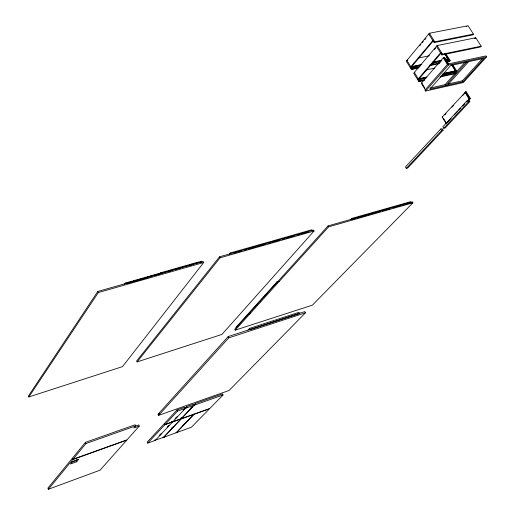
<?xml version="1.0" encoding="UTF-8"?>
<svg xmlns="http://www.w3.org/2000/svg" width="515" height="515" viewBox="0 0 515 515"><rect width="100%" height="100%" fill="white"/><g stroke="black" fill="none" stroke-linecap="round" stroke-linejoin="round"><path stroke-width="0.77" d="M177.784 431.795L176.362 432.69L191.458 427.186L209.528 408.762L194.084 414.298L176.362 432.69M165.103 436.488L163.667 437.319L176.252 432.729L193.885 414.163M97.779 291.477L28.434 395.99L28.879 396.943L122.499 366.629L203.74 262.476L203.2 261.459L97.779 291.477L98.314 292.559L28.879 396.943M124.488 284.338L125.383 283.038L132.432 281.036L133.179 281.795L131.067 282.4M140.788 279.021L133.578 281.312L133.314 280.784L140.305 278.795L141.059 279.548M150.605 276.832L150.335 276.304L141.445 279.072L141.181 278.544L149.852 276.079L150.116 276.607M149.775 277.128L150.715 275.834L159.309 273.388L159.573 273.909M159.438 274.141L160.377 272.847L167.201 270.909L167.246 271.727M160.429 273.665L167.472 271.424M167.266 271.907L168.218 270.62L169.319 270.304L169.59 270.826L168.263 271.437M169.21 271.353L170.169 270.06L176.922 268.141L176.967 268.959M177.192 268.656L170.439 270.581L170.484 271.399M176.986 269.12L177.933 267.851L179.027 267.543L179.297 268.064L177.978 268.669M178.917 268.566L179.864 267.304L188.226 264.929L188.265 265.74M188.49 265.444L180.134 267.819L180.179 268.637M188.258 265.907L189.224 264.646L190.305 264.337L190.569 264.852L189.263 265.457M190.17 265.367L191.136 264.098L199.402 261.749L199.44 262.56M199.672 262.264L191.4 264.613L191.445 265.425M200.425 262.277L201.726 261.678L201.455 261.163L200.386 261.472L200.657 261.981M201.726 261.678L201.764 262.483M219.499 256.818L136.649 361.009L137.093 361.903L221.914 334.441L314.028 231.01L313.487 230.051L219.499 256.818L220.034 257.828L137.093 361.903M229.297 254.198L230.289 252.968L271.502 241.245L272.036 242.23M139.275 426.06L133.874 427.978L135.69 425.918L135.136 424.778L85.387 442.366L72.48 458.125L73.014 459.264L127.005 439.868L139.275 426.06L138.722 424.927L134.673 426.362M48.378 489.25L72.802 459.528L126.774 440.132L100.065 470.176L48.378 489.25L47.882 488.162L72.267 458.382L72.802 459.528M73.014 459.264L85.941 443.537L135.69 425.918M411.44 69.519L412.064 68.778L412.624 68.965L411.858 67.645L411.112 68.109L410.519 67.15L433.141 40.157L434.087 42.59L472.757 34.878L473.433 34.099L468.09 25.75L429.381 33.25L406.284 61.143L411.44 69.519L418.438 68.038M407.03 60.68L407.339 60.307L406.902 60.397L410.835 66.776L411.273 66.686L410.957 67.059M407.468 60.59L407.777 60.216M419.725 45.796L420.749 44.567M422.281 42.719L423.304 41.483M424.836 39.636L425.853 38.4M71.334 462.367L76.091 460.655L76.935 459.631M76.619 461.781L78.737 459.232L72.602 461.44L70.504 463.989L76.619 461.781L76.091 460.655M411.395 66.963L433.514 40.595M411.112 68.109L411.858 67.645M411.987 67.922L420.813 65.759M434.087 42.59L434.75 41.805L473.433 34.099M412.624 68.965L419.133 67.278M418.901 81.634L419.532 80.9L420.092 81.074L419.326 79.754L418.573 80.218L417.98 79.252L440.892 52.517L441.844 54.957L480.482 46.955L481.171 46.183L475.789 37.775L437.113 45.565L413.706 73.201L418.901 81.634L424.341 80.443M434.563 49.44L435.6 48.217M418.418 79.162L418.734 78.789L418.296 78.885L414.337 72.461L414.897 72.641M418.856 79.065L441.258 52.942M419.01 80.128L419.326 79.754M419.448 80.031L425.957 78.312M441.844 54.957L442.514 54.178L481.171 46.183M466.564 26.696L466.899 26.304M420.092 81.074L424.276 79.857M425.326 89.7L425.763 89.604L425.448 89.964L421.341 83.23L443.28 57.847L444.503 57.274L448.642 63.873M424.688 87.93L421.779 83.134L421.463 83.501L421.901 83.404M439.25 63.351L440.827 61.53M445.456 59.798L448.102 58.942L444.966 53.953M444.677 53.612L448.198 59.225L448.938 58.768L445.803 53.779M448.198 59.225L448.938 58.768M448.365 60.249L448.687 59.882L449.325 60.899L449.003 61.266L448.365 60.249L446.82 60.577M450.168 60.718L449.428 61.176L448.79 60.158L449.106 59.791L449.531 59.701L450.168 60.718L449.524 61.452L446.415 62.109M449.531 59.701L448.79 60.158M447.754 64.06L425.01 90.067L425.609 91.039L463.236 82.555L486.566 56.895L485.941 55.923L447.754 64.06L448.378 65.051L486.566 56.895M425.609 91.039L448.378 65.051M475.107 38.548L475.789 37.775M442.836 73.838L455.209 71.141L455.537 70.774L451.983 65.128M452.08 65.399L455.627 71.051L456.374 70.594L452.82 64.948M455.627 71.051L456.374 70.594M465.013 62.27L445.031 84.692L445.63 85.651L466.687 62.07M447.484 85.239L468.566 61.671M235.922 327.405L259.875 300.844L260.345 301.719M260.236 300.445L276.954 281.911L279.233 281.216M158.079 414.195L228.151 336.578L304.803 311.601L305.459 312.805L229.104 390.467L158.639 415.335L158.079 414.195L159.599 413.667M328.061 225.905L234.718 329.304L235.162 330.154L312.36 305.157L412.921 202.794L412.386 201.893L328.061 225.905L328.602 226.851L235.162 330.154M248.623 314.691L250.226 312.92M158.639 415.335L228.808 337.84L305.459 312.805M448.501 83.913L462.367 80.803L482.568 58.517M462.959 81.756L484.248 58.311L450.689 65.495L429.845 89.204L462.959 81.756L462.367 80.803M446.351 123.883L442.179 117.047L465.708 91.87L466.152 91.767L470.369 98.494L468.727 100.258M444.902 114.826L445.996 113.641M451.983 107.139L453.618 105.363M462.882 95.314L466.152 91.767M247.972 330.128L249.575 328.39L298.951 312.335L299.608 313.538L250.992 329.388M350.754 219.583L351.848 218.399L410.719 201.661L411.253 202.562M165.058 424.534L177.572 411.086L185.368 408.324L184.595 408.112L184.563 407.314L177.018 409.972L164.517 423.439L165.058 424.534L181.235 418.734L194.02 405.26L193.202 404.977L193.222 404.256L186.366 406.67L186.951 407.5L185.394 408.099L183.63 409.895M164.813 424.798L164.272 423.703L147.245 442.05L147.76 443.112L164.813 424.798L172.39 421.869M440.763 129.02L405.453 166.924L406.316 168.36L407.738 167.98L443.132 130.147L442.218 128.66L440.763 129.02L441.67 130.507L443.132 130.147M467.427 100.393L442.849 126.78L443.763 128.267L445.224 127.907L469.86 101.564L468.908 100.045L467.427 100.393L468.38 101.919L469.86 101.564M446.788 123.053L451.146 118.373M454.417 114.864L457.687 111.356M458.781 110.184L460.416 108.433M462.592 106.096L464.775 103.753M466.41 102.002L469.133 99.08L470.369 98.494M406.316 168.36L441.67 130.507M443.763 128.267L468.38 101.919M159.193 435.722L160.802 434.003M167.8 426.555L168.875 425.409M175.1 418.779L176.748 417.021M183.34 409.998L184.988 408.24M159.47 435.626L161.195 433.862M167.542 427.025L168.733 425.841M175.383 418.676L177.147 416.88M184.872 408.736L186.52 406.979M147.76 443.112L155.247 440.383L172.589 422.004L180.894 418.817M194.02 405.26L185.484 408.286L172.725 421.785L171.92 421.502M171.36 428.673L172.995 426.954M180.482 418.528L181.93 417.53M190.447 408.55L192.044 406.863M171.096 429.15L172.725 427.424M180.868 418.65L182.213 417.427M190.202 409.007L191.799 407.326M171.205 429.104L172.84 427.386M182.323 417.388L181.351 418.689L209.792 408.492L223.04 394.986L222.48 393.904L194.966 403.638L195.591 404.442L194.039 405.035L181.351 418.689M190.312 408.968L191.908 407.281M193.556 405.608L195.159 403.921M155.273 440.171L163.558 437.357L180.984 418.998M163.667 437.319L181.1 418.959L193.975 414.337M182.535 425.757L184.75 423.459M182.812 425.66L185.027 423.356M182.362 426.195L185.136 423.317M175.892 432.658L176.252 432.729M194.136 405.221L223.04 394.986M98.314 292.559L203.74 262.476M220.034 257.828L314.028 231.01M328.602 226.851L412.921 202.794M132.915 281.261L125.654 283.572L125.383 283.038M126.838 283.604L129.658 282.799M136.861 280.746L134.061 281.544L133.791 281.016M138.258 280.347L140.357 279.748M144.097 278.686L141.928 279.304L141.657 278.776M145.545 278.274L147.715 277.656M154.333 275.77L156.483 275.158M157.912 274.746L160.062 274.135L159.792 273.613L150.979 276.355L150.715 275.834M233.881 253.103L236.173 252.447M237.698 252.015L241.516 250.927M244.567 250.058L246.852 249.402M248.378 248.97L256.013 246.794M257.539 246.363L265.174 244.187M268.225 243.318L270.51 242.662M273.562 241.793L279.645 240.061M282.684 239.198L284.962 238.548M286.482 238.11L294.078 235.947M297.123 235.085L299.402 234.434M300.921 233.997L308.517 231.834M353.148 219.12L355.44 218.463M356.972 218.025L366.146 215.412M367.671 214.98L369.97 214.324M371.495 213.886L375.319 212.798M376.851 212.367L380.669 211.272M382.201 210.841L389.849 208.659M392.906 207.79L395.198 207.133M396.724 206.702L400.548 205.614M402.08 205.176L410.487 202.781M442.179 117.047L442.726 117.188M430.019 88.059L445.423 84.602M421.341 83.23L421.779 83.134M419.171 78.692L426.909 77.012M443.158 73.471L455.537 70.774M417.98 79.252L426.587 77.379M442.198 74.759L456.129 71.72L442.655 74.958M456.548 71.63L456.966 71.54L456.644 71.9L456.052 70.961M440.525 76.304L455.994 72.911M439.874 77.038L455.408 73.626M426.047 69.956L434.563 68.135M431.654 63.474L440.943 61.51M445.591 60.532L448.687 59.882M412.76 67.761L416.629 66.944M432.111 63.68L433.662 63.351M429.974 64.987L439.263 63.023M447.007 61.388L449.325 60.899M449.003 61.266L449.428 61.176M430.096 65.566L438.645 63.757M411.71 66.596L421.772 64.478M432.613 62.199L441.902 60.249M445.778 59.431L448.102 58.942M410.519 67.15L420.684 65.012M433.07 62.405L440.814 60.776M441.001 52.813L440.557 52.903L436.443 46.35L437.666 45.777M418.618 57.976L429.465 55.742M440.306 53.509L441.857 53.187M441.175 53.888L441.619 53.798M172.107 421.965L171.72 421.843M474.592 38.329L475.017 38.245M433.424 41.528L433.868 41.438M433.257 40.46L432.806 40.55L428.725 34.042L429.169 33.951M429.497 33.559L429.941 33.475M162.959 437.267L163.558 437.357M445.385 53.869L448.52 58.858M448.617 59.135L449.75 60.809M452.009 64.407L455.955 70.684M444.645 54.326L445.43 55.569M446.602 57.442L447.78 59.309M454.423 69.886L455.209 71.141M429.381 33.25L434.75 41.805M437.113 45.565L442.514 54.178M444.059 57.365L448.198 63.963M465.708 91.87L469.931 98.597M443.724 57.757L447.863 64.349L447.419 64.446L443.28 57.847M465.36 92.243L469.577 98.97M464.916 92.346L469.133 99.08M412.296 67.549L412.94 68.592M419.764 79.658L420.407 80.707M443.428 118.257L445.16 121.141M445.462 121.553L446.273 122.873M411.421 67.735L412.064 68.778M418.888 79.851L419.532 80.9M351.848 218.399L352.382 219.339M312.315 230.752L311.781 229.793L272.268 241.033L272.802 242.011M276.954 281.911L277.443 282.806M230.289 252.968L230.829 253.972M249.575 328.39L250.232 329.632M191.136 264.098L191.4 264.613M228.151 336.578L228.808 337.84M190.344 265.148L190.614 265.663M189.224 264.646L189.494 265.161M179.864 267.304L180.134 267.819M177.933 267.851L178.203 268.373M170.169 270.06L170.439 270.581M168.218 270.62L168.489 271.135M160.377 272.847L160.648 273.368M177.018 409.972L177.572 411.086M155.247 440.383L154.436 440.035M85.387 442.366L85.941 443.537"/></g></svg>
